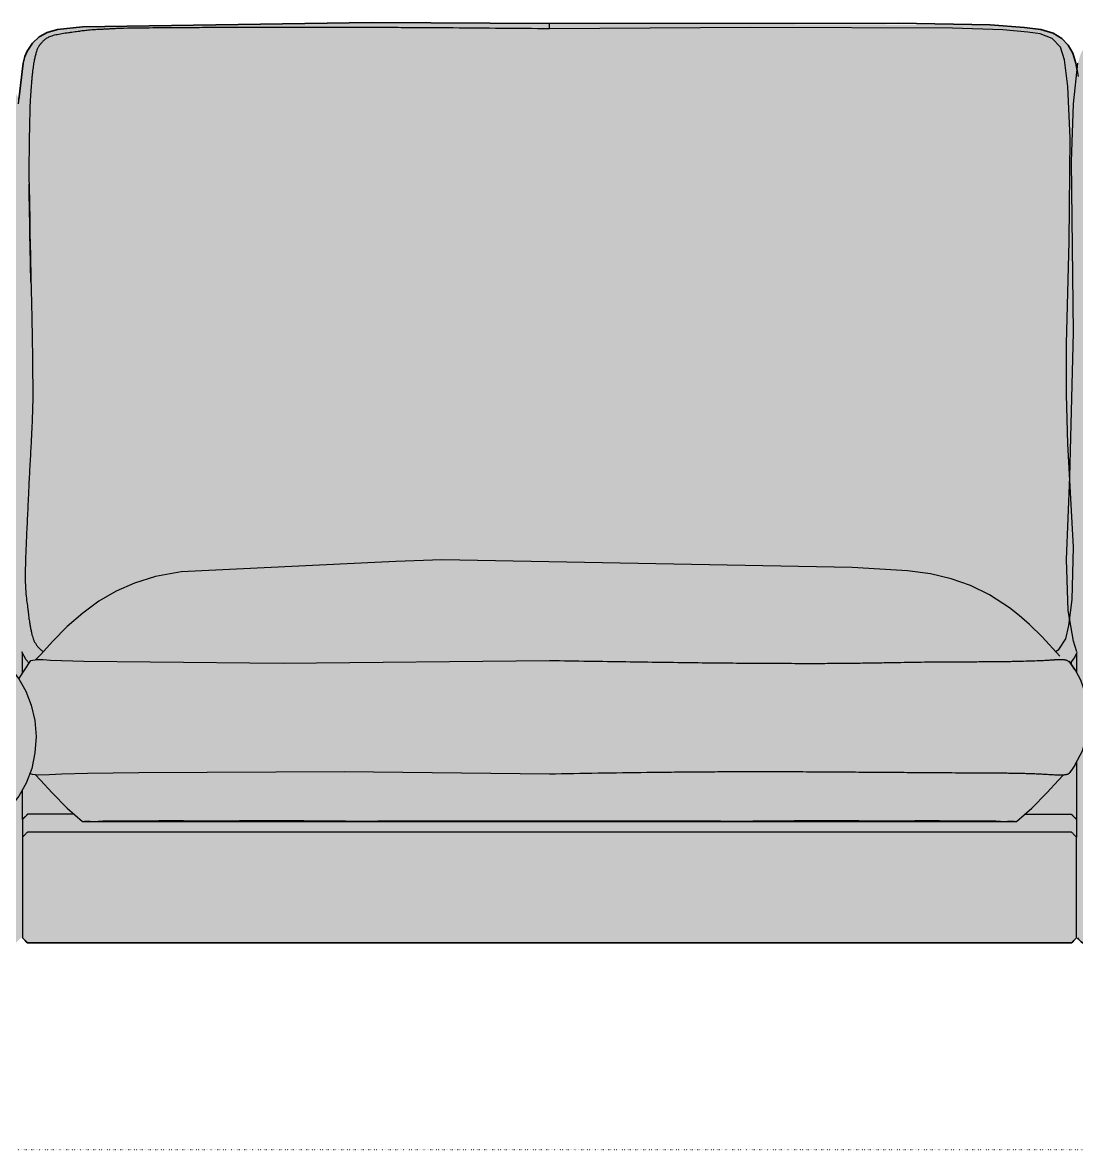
# Model space of a CAD drawing. Header units: millimetres. Extents: x -22 to 6424, y -4345 to 780.
# Drawn here: x 771 to 1500, y 0 to 780 of the extents above; entities that cross this region are included whole.
import ezdxf

# ---------------------------------------------------------------- set-up
doc = ezdxf.new("R2010")
doc.units = ezdxf.units.MM
doc.linetypes.add('Dots', pattern=[1, 0, -1])
doc.layers.add('Blocks', color=7, linetype='Continuous')
doc.layers.add('Blocks$Fill', color=7, linetype='Continuous', true_color=0xffffff)
for name, color, linetype, lineweight, true_color in [('Blocks$Inner', 7, 'Continuous', 25, 0x007f00), ('Blocks$Outline', 7, 'Continuous', 35, 0xff3f3f), ('Groud', 7, 'Dots', 25, 0x243775)]:
    doc.layers.add(name, color=color, linetype=linetype, lineweight=lineweight, true_color=true_color)

# ---------------------------------------------------------------- blocks, each defined once
blk = doc.blocks.new('Lune JH610 Sofa Front')
at = {"layer": 'Blocks$Fill'}
blk.add_hatch(color=256, dxfattribs=at).paths.add_polyline_path([(3167.41, 234.88), (3157.3, 210.89), (3141.99, 190.97), (3121.47, 174.31), (3094.91, 160.57), (3086.85, 157.5), (3078.38, 154.69), (3069.75, 152.24), (3060.96, 150.11), (3051.9, 148.27), (3037.83, 146.06), (3029.76, 145.12), (3022.1, 144.42), (3018.55, 144.2), (2980.2, 144.15), (2980.2, 139), (2966.09, 139), (2963.31, 3.1), (2963.31, 3.1), (2963.31, 3.1), (2960.31, 0), (2936.87, 0), (2933.87, 3.1), (2933.87, 3.1), (2931.86, 91.62), (2931.09, 139), (2916.98, 139), (2916.98, 144.02), (2725.8, 143.65), (2450.01, 139.83), (2450.01, 134), (2435.9, 134), (2433.12, 2.99), (2430.12, 0), (2430.12, 0), (2407.5, 0), (2406.88, 0), (2406.73, 0), (2406.69, 0), (2406.68, 0), (2406.68, 0), (2406.68, 0), (2406.68, 0), (2406.68, 0), (2406.68, 0), (2403.68, 2.99), (2403.68, 2.99), (2401.67, 88.35), (2400.9, 134), (2386.79, 134), (2386.79, 139.74), (2355.15, 140.43), (2344.52, 140.98), (2342.5, 141.14), (2320.12, 144.12), (2319.75, 144.21), (2229.88, 144.21), (2228.8, 145.29), (2226.38, 142.87), (1504.02, 142.87), (1500.52, 146.37), (1499.88, 146.37), (1496.38, 142.87), (774.02, 142.87), (770.52, 146.37), (769.53, 146.37), (767.77, 144.62), (766.03, 142.87), (213.66, 140.16), (213.66, 134), (199.55, 134), (196.77, 2.99), (196.77, 2.99), (193.77, 0), (193.77, 0), (193.77, 0), (193.77, 0), (193.77, 0), (193.77, 0), (193.76, 0), (193.72, 0), (193.57, 0), (192.93, 0), (170.33, 0), (170.33, 0), (167.33, 2.99), (165.32, 88.35), (164.55, 134), (150.44, 134), (150.44, 139.71), (124.2, 139.84), (119.29, 140.1), (107.69, 141.64), (96.88, 143.53), (76.66, 148.4), (41.75, 162.37), (16.48, 180.08), (-0.33, 200.29), (-10.15, 222.39), (-10.6, 223.99), (-10.61, 223.99), (-10.62, 224), (-10.62, 224), (-10.63, 224.01), (-10.64, 224.01), (-10.64, 224.02), (-10.65, 224.02), (-10.66, 224.03), (-10.66, 224.03), (-10.67, 224.04), (-10.67, 224.05), (-10.68, 224.05), (-10.68, 224.06), (-10.68, 224.06), (-10.69, 224.06), (-10.69, 224.06), (-10.69, 224.07), (-10.69, 224.07), (-10.69, 224.07), (-10.69, 224.07), (-10.7, 224.08), (-10.7, 224.08), (-10.7, 224.08), (-10.7, 224.08), (-10.7, 224.09), (-10.7, 224.09), (-10.7, 224.09), (-10.7, 224.09), (-10.71, 224.1), (-10.71, 224.1), (-10.71, 224.1), (-10.71, 224.11), (-10.71, 224.11), (-10.71, 224.11), (-10.71, 224.11), (-10.71, 224.12), (-10.71, 224.12), (-10.71, 224.12), (-10.71, 224.12), (-10.71, 224.13), (-10.71, 224.13), (-10.71, 224.13), (-10.71, 224.13), (-10.71, 224.14), (-10.71, 224.14), (-10.71, 224.14), (-10.71, 224.14), (-10.71, 224.15), (-10.71, 224.15), (-10.71, 224.15), (-10.71, 224.16), (-10.71, 224.16), (-10.71, 224.16), (-10.7, 224.16), (-10.7, 224.17), (-10.7, 224.17), (-10.7, 224.17), (-10.7, 224.17), (-10.7, 224.18), (-10.7, 224.18), (-10.7, 224.18), (-10.69, 224.18), (-10.69, 224.19), (-10.69, 224.19), (-10.69, 224.19), (-10.69, 224.19), (-10.68, 224.2), (-10.68, 224.2), (-10.68, 224.2), (-10.68, 224.21), (-10.67, 224.21), (-10.67, 224.22), (-10.66, 224.22), (-10.66, 224.23), (-10.65, 224.23), (-10.64, 224.24), (-10.64, 224.24), (-10.63, 224.25), (-10.62, 224.26), (-10.62, 224.26), (-10.61, 224.27), (-10.6, 224.27), (-10.58, 224.28), (-10.56, 224.29), (-10.54, 224.3), (-10.52, 224.31), (-10.5, 224.32), (-10.5, 224.32), (-10.5, 224.32), (-10.47, 242.96), (-12.51, 323.58), (-20.85, 529.41), (-20.89, 546.87), (-20.48, 566.39), (-20.53, 568.78), (-7.42, 591.73), (-2.71, 595.6), (8.4, 616.06), (25.17, 645.3), (40.54, 666.19), (62.68, 685.49), (90.4, 700.91), (104.07, 705.13), (116.57, 726.23), (135.93, 746.04), (158.66, 760.2), (185.84, 769.3), (212.99, 771.48), (246.42, 769.07), (324.75, 766.85), (398.35, 770.92), (678.25, 772.46), (703.65, 767.55), (740.92, 753.16), (750.98, 746.16), (759.23, 738.42), (766.38, 729.48), (768.07, 726.25), (770.92, 751.57), (772.2, 756.1), (773.66, 759.69), (777.34, 765.39), (781.97, 769.6), (787.62, 772.63), (794.67, 774.68), (811.93, 776.58), (1012.12, 779.53), (1440.23, 777.96), (1464.01, 776.04), (1475.17, 774.79), (1483.71, 772.24), (1489.83, 768.55), (1494.18, 763.98), (1497.34, 758.38), (1499.5, 751.49), (1500.35, 746.49), (1500.92, 751.57), (1502.2, 756.1), (1503.66, 759.69), (1507.34, 765.39), (1511.97, 769.6), (1517.62, 772.63), (1524.67, 774.68), (1541.93, 776.58), (1742.24, 779.53), (2170.23, 777.96), (2194.01, 776.04), (2205.17, 774.79), (2213.71, 772.24), (2219.83, 768.55), (2224.18, 763.98), (2227.34, 758.38), (2229.5, 751.49), (2231.08, 742.22), (2231.52, 735.73), (2231.52, 774.45), (2235.02, 777.95), (2712.16, 778.17), (2989.27, 778.17), (2996.14, 779.38), (3003.36, 779.58), (3007.39, 779.3), (3009.54, 779.02), (3010.03, 778.94), (3016.71, 779.2), (3019.89, 779.27), (3023.06, 779.27), (3026.23, 779.21), (3029.4, 779.06), (3032.57, 778.81), (3034.15, 778.65), (3035.72, 778.45), (3037.29, 778.23), (3038.85, 777.97), (3040.41, 777.67), (3041.95, 777.34), (3043.49, 776.98), (3045.01, 776.57), (3046.53, 776.12), (3048.03, 775.62), (3049.52, 775.08), (3051, 774.49), (3052.46, 773.86), (3053.92, 773.17), (3054.92, 772.09), (3055.91, 770.98), (3056.86, 769.86), (3057.8, 768.72), (3058.7, 767.57), (3059.59, 766.4), (3060.45, 765.22), (3061.28, 764.02), (3062.1, 762.8), (3062.89, 761.58), (3064.41, 759.09), (3065.84, 756.55), (3067.2, 753.96), (3068.48, 751.34), (3069.68, 748.68), (3070.81, 745.98), (3071.88, 743.25), (3072.88, 740.5), (3073.83, 737.72), (3074.72, 734.92), (3076.03, 730.43), (3123.27, 730.24), (3124.37, 730.26), (3129.08, 730.19), (3130.24, 730.16), (3130.82, 730.13), (3131.4, 730.08), (3131.97, 730.02), (3132.25, 729.98), (3132.53, 729.94), (3132.81, 729.89), (3133.09, 729.84), (3133.37, 729.78), (3133.64, 729.71), (3133.9, 729.65), (3134.15, 729.57), (3134.4, 729.49), (3134.65, 729.41), (3134.89, 729.32), (3135.14, 729.22), (3135.38, 729.12), (3135.62, 729.02), (3136.1, 728.79), (3136.58, 728.55), (3137.05, 728.3), (3137.51, 728.03), (3137.97, 727.75), (3138.43, 727.46), (3139.34, 726.85), (3141.14, 725.58), (3141.94, 725.02), (3142.71, 724.46), (3143.45, 723.88), (3144.16, 723.3), (3144.84, 722.7), (3145.5, 722.09), (3146.13, 721.46), (3146.75, 720.81), (3147.31, 720.16), (3147.86, 719.5), (3148.38, 718.82), (3148.88, 718.13), (3149.36, 717.41), (3149.81, 716.68), (3150.25, 715.93), (3150.66, 715.17), (3150.69, 715.06), (3150.73, 714.96), (3172.57, 648.14), (3182.45, 595.04), (3188.54, 529.85), (3191.21, 436.65), (3186.65, 360.35), (3177.06, 294.6)], flags=0)
at = {"layer": 'Blocks$Inner'}
for p, q in [((1491.69, 753.86), (1488.89, 762.52)), ((1492.45, 353.27), (1494.63, 362.51)), ((770.52, 228.37), (770.52, 216.15)), ((806.29, 231.85), (774.02, 231.85)), ((1464.04, 231.85), (1496.38, 231.85)), ((1499.88, 228.37), (1499.88, 216.15)), ((1496.38, 219.58), (774.02, 219.58))]:
    blk.add_line(p, q, dxfattribs=at)
for points in [[(775.13, 336.36), (773.08, 338.62), (770.12, 344.15)], [(767.74, 723.36), (770.92, 751.57), (772.2, 756.1), (773.66, 759.69), (777.34, 765.39), (781.97, 769.6), (787.62, 772.63), (794.67, 774.68), (811.93, 776.58), (1012.12, 779.53), (1135.15, 778.99), (1376.41, 779.09), (1440.23, 777.96), (1464.01, 776.04), (1475.17, 774.79), (1483.71, 772.24), (1489.83, 768.55), (1494.18, 763.98), (1497.34, 758.38), (1499.5, 751.49), (1501.08, 742.22)], [(1500.12, 343.73), (1498.42, 340.34), (1495.43, 336.52)], [(1488.89, 762.53), (1483.08, 768.62), (1474.77, 771.74), (1466.14, 772.85), (1448.82, 774.56), (1414.01, 775.75), (1274.63, 776.17), (1135.2, 775.22)], [(1500.12, 344.15), (1497.77, 351.61), (1494.24, 372.89), (1492.99, 408.21), (1495.24, 465.23), (1497.85, 565.15), (1496.5, 683.52), (1497.74, 723.36), (1500.92, 751.57)], [(1494.63, 362.53), (1497, 380.56), (1497.76, 416.63), (1493.89, 488.16), (1492.92, 522.27), (1493.1, 557.39), (1494.78, 628.17), (1495.42, 699.48), (1493.92, 735.27), (1491.69, 753.85)], [(1488.45, 341.22), (1476.04, 354.65), (1467.35, 363.19), (1460.22, 369.44), (1453.55, 374.67), (1439.81, 383.61), (1426.58, 390.07), (1413.13, 394.8), (1398.88, 398.16), (1383.01, 400.38), (1344.64, 402.49), (1060.67, 407.79), (1028.97, 406.64), (1019.28, 406.24), (880.37, 399.69), (862.53, 396.33), (848.06, 391.84), (835.21, 386.16), (823.34, 379.26), (812.16, 371.11), (801.5, 361.78), (791.16, 351.31), (783.09, 342.48), (779.61, 338.75)], [(1485.34, 344.48), (1487.65, 345.95), (1492.45, 353.27)], [(767.99, 325.55), (776.33, 338.19), (780.6, 338.91), (784.71, 338.87), (789.9, 338.56)], [(789.91, 338.56), (812.83, 337.72), (858.88, 337.37), (950.98, 336.3), (1135.2, 338.24)], [(1498.89, 331.69), (1498.88, 331.7), (1498.86, 331.73), (1498.82, 331.81), (1498.74, 331.93), (1498.61, 332.15), (1498.08, 333), (1494.76, 337.7)], [(1495.96, 336.07), (1495.97, 336.06), (1496.23, 335.71), (1496.58, 335.24), (1497.64, 333.74), (1499.55, 330.76), (1502.58, 324.97), (1505.88, 315.75), (1507.73, 305.72), (1507.99, 295.42), (1506.66, 285.3), (1503.75, 275.61), (1498.86, 266.09), (1498.82, 266.03), (1498.68, 265.8), (1497.47, 263.88), (1495.19, 260.72)], [(761.89, 333.08), (767.99, 325.55), (772.91, 316.95), (776.61, 307.32), (778.98, 296.79), (779.86, 285.67), (779.15, 274.37), (776.85, 263.43), (773.06, 253.31), (768.04, 244.47), (761.89, 236.86), (759.61, 235.82), (755.8, 235.67), (744.97, 237.3), (733.24, 239.87)], [(1135.2, 259.59), (993.12, 261.29), (851.04, 260.43), (815.53, 260.16), (797.78, 259.7), (789.03, 259.21), (781.68, 258.89), (777.39, 259.3), (775.59, 260.06)], [(779.61, 259.09), (783.01, 255.44), (790.99, 246.7), (801.33, 236.21), (811.98, 226.86), (1453.96, 226.77)], [(1458.35, 226.86), (1469, 236.19), (1479.34, 246.66), (1487.39, 255.45), (1490.67, 258.97)], [(770.52, 146.37), (774.02, 142.87), (1496.38, 142.87), (1499.88, 146.37)]]:
    blk.add_lwpolyline(points, dxfattribs=at)
for points, knots in [([(1135.2, 775.22), (1124.15, 775.33), (1101.97, 775.54), (1074.07, 775.77), (1051.65, 775.92), (1034.78, 776.02), (1020.69, 776.09), (1009.38, 776.14), (1000.93, 776.16), (992.27, 776.19), (980.21, 776.22), (964.51, 776.23), (945.2, 776.23), (926.06, 776.19), (907.67, 776.11), (890.63, 776.01), (875.49, 775.92), (862.93, 775.83), (853.29, 775.75), (843.43, 775.62), (837.27, 775.46), (832.99, 775.27), (830.27, 775.11), (828.03, 774.98), (826.05, 774.87), (824.35, 774.78), (822.62, 774.7), (820.59, 774.59), (818.37, 774.45), (816.15, 774.26), (813.58, 774), (811.35, 773.7), (808.98, 773.37), (806.97, 773.08), (804.73, 772.79), (801.67, 772.37), (797.77, 771.81), (793.39, 771), (790.38, 770.18), (788.52, 769.41), (786.91, 768.57), (785.34, 767.41), (784.13, 766.15), (783.36, 765.23), (782.93, 764.7), (782.6, 764.29), (782.28, 763.89), (781.9, 763.38), (781.49, 762.76), (781.07, 762.02), (780.59, 760.99), (780.18, 759.83), (779.78, 758.4), (779.46, 757.12), (779.12, 755.74), (778.69, 753.86), (778.18, 751.26), (777.72, 748.13), (777.37, 745.17), (777.13, 742.64), (776.88, 739.99), (776.56, 736.48), (776.17, 731.74), (775.76, 724.66), (775.45, 715.35), (775.2, 702.95), (775.03, 690.74), (774.95, 680.33), (774.94, 675.01), (775.02, 667.87)], [40.8274346, 40.8274346, 40.8274346, 40.8274346, 40.8363632, 40.8452918, 40.849756, 40.8542203, 40.8586846, 40.8609168, 40.8631489, 40.865381, 40.8676132, 40.8720775, 40.8765418, 40.881006, 40.8854703, 40.8899346, 40.8943989, 40.8988632, 40.9033275, 40.9077918, 40.9167203, 40.9211846, 40.9256489, 40.9301132, 40.9323453, 40.9345775, 40.9368096, 40.9390418, 40.943506, 40.9479703, 40.9524346, 40.9613632, 40.9658275, 40.9702918, 40.974756, 40.9792203, 40.9881489, 40.9970775, 41.006006, 41.0104703, 41.0149346, 41.0238632, 41.0327918, 41.037256, 41.0394882, 41.0417203, 41.0439525, 41.0461846, 41.0506489, 41.0551132, 41.0595775, 41.068506, 41.0729703, 41.0774346, 41.0818989, 41.0863632, 41.0952918, 41.1042203, 41.1086846, 41.1131489, 41.1176132, 41.1220775, 41.131006, 41.1399346, 41.1488632, 41.1577918, 41.1667203, 41.1711846, 41.1755043, 41.1755043, 41.1755043, 41.1755043]), ([(776.33, 600.03), (774.93, 672.37), (776.42, 596.78), (776.59, 590.83), (776.78, 582.9), (776.93, 575.72), (777.11, 566.69), (777.25, 558.54), (777.36, 551.06), (777.43, 545.75), (777.47, 541.53), (777.5, 538.26), (777.52, 535.84), (777.53, 533.55), (777.56, 530.79), (777.58, 527.77), (777.6, 524.58), (777.6, 520.58), (777.54, 516.47), (777.4, 511.3), (777.25, 506.61), (777.03, 501.04), (776.64, 492.9), (776.16, 483.81), (775.64, 474.32), (775.26, 467.12), (774.96, 461.16), (774.73, 456.47), (774.58, 453.03), (774.42, 449.57), (774.2, 444.75), (773.9, 438.5), (773.53, 430.81), (773.07, 420.59), (772.67, 410.79), (772.44, 402.19), (772.37, 396.59), (772.43, 391.89), (772.66, 386.49), (773.16, 381.16), (773.77, 376.96), (774.16, 374.21), (774.36, 372.65), (774.5, 371.45), (774.62, 370.27), (774.79, 368.81), (774.99, 367.15), (775.23, 365.39), (775.56, 363.28), (775.89, 361.45), (776.24, 359.73), (776.53, 358.43), (776.81, 357.17), (777.15, 355.67), (777.58, 354.03), (778.11, 352.58), (778.64, 351.45), (779.28, 350.31), (780.25, 348.84), (781.62, 347.14), (783.16, 345.61), (784.27, 344.8), (784.84, 344.46)], [0.3837556, 0.3837556, 0.3837556, 0.3837556, 0.3839286, 0.3883929, 0.3928571, 0.3973214, 0.4017857, 0.4107143, 0.4151786, 0.4196429, 0.4241071, 0.4263393, 0.4285714, 0.4308036, 0.4330357, 0.4375, 0.4419643, 0.4464286, 0.4553571, 0.4598214, 0.4642857, 0.46875, 0.4732143, 0.4821429, 0.4866071, 0.4910714, 0.4955357, 0.4977679, 0.5, 0.5022321, 0.5044643, 0.5089286, 0.5133929, 0.5178571, 0.5267857, 0.53125, 0.5357143, 0.5401786, 0.5446429, 0.5535714, 0.5625, 0.5669643, 0.5691964, 0.5714286, 0.5736607, 0.5758929, 0.5803571, 0.5848214, 0.5892857, 0.5982143, 0.6026786, 0.6071429, 0.6116071, 0.6160714, 0.625, 0.6339286, 0.6383929, 0.6428571, 0.6517857, 0.6607143, 0.6696429, 0.6785714, 0.6785714, 0.6785714, 0.6785714]), ([(770.52, 329.39), (770.52, 329.5), (770.52, 329.61), (770.52, 329.72), (770.52, 329.72), (770.52, 329.72), (770.52, 329.72), (770.52, 329.86), (770.52, 332.86), (770.52, 337.38), (770.52, 341.77), (770.52, 343.29), (770.52, 343.29), (770.52, 343.29), (770.52, 343.29), (770.52, 343.32), (770.52, 343.36), (770.52, 343.39)], [-394.41141, -394.41141, -394.41141, -394.41141, -394.078033, -394.078033, -394.078033, -394.077713, -394.077713, -394.077713, -393.651405, -384.852886, -380.226699, -380.226699, -380.226699, -380.226475, -380.226475, -380.226475, -380.120759, -380.120759, -380.120759, -380.120759]), ([(1499.88, 343.48), (1499.88, 341.9), (1499.88, 337.45), (1499.88, 332.91), (1499.88, 329.95), (1499.88, 329.85)], [380.034161, 380.034161, 380.034161, 380.034161, 384.852886, 393.651405, 393.937072, 393.937072, 393.937072, 393.937072]), ([(1135.2, 338.24), (1153.67, 337.97), (1188.82, 337.42), (1228.24, 336.88), (1257.06, 336.57), (1277.34, 336.41), (1296.24, 336.31), (1313.87, 336.26), (1329.84, 336.29), (1343.97, 336.42), (1356.63, 336.59), (1368.01, 336.79), (1378.38, 336.98), (1387.96, 337.14), (1395.51, 337.25), (1401.39, 337.32), (1405.78, 337.36), (1410.04, 337.38), (1415.35, 337.4), (1421.43, 337.42), (1427.94, 337.44), (1433.79, 337.45), (1439.12, 337.47), (1444.05, 337.51), (1448.7, 337.56), (1453.27, 337.65), (1457.63, 337.74), (1462.81, 337.86), (1468.37, 338.01), (1472.87, 338.18), (1475.94, 338.31), (1478.05, 338.41), (1479.82, 338.51), (1481.11, 338.58), (1482.08, 338.64), (1482.8, 338.69), (1483.35, 338.73), (1483.74, 338.77), (1484.06, 338.79), (1484.31, 338.81), (1484.54, 338.82), (1484.74, 338.83), (1484.9, 338.84), (1485.07, 338.85), (1485.28, 338.85), (1485.53, 338.87), (1485.8, 338.88), (1486.15, 338.89), (1486.55, 338.9), (1486.98, 338.92), (1487.38, 338.93), (1487.72, 338.94), (1487.99, 338.94), (1488.17, 338.94), (1488.31, 338.94), (1488.42, 338.94), (1488.54, 338.94), (1488.65, 338.94), (1488.77, 338.94), (1488.93, 338.94), (1489.13, 338.93), (1489.37, 338.93), (1489.61, 338.92), (1489.85, 338.91), (1490.18, 338.9), (1490.58, 338.89), (1491.07, 338.86), (1491.54, 338.82), (1492.01, 338.76), (1492.46, 338.65), (1492.92, 338.5), (1493.58, 338.21), (1494.41, 337.69), (1495.16, 337.02), (1495.52, 336.6), (1495.63, 336.45)], [4, 4, 4, 4, 4.0104167, 4.0208333, 4.0260417, 4.03125, 4.0364583, 4.0416667, 4.046875, 4.0520833, 4.0572917, 4.0625, 4.0677083, 4.0729167, 4.078125, 4.0807292, 4.0833333, 4.0859375, 4.0885417, 4.09375, 4.0989583, 4.1041667, 4.109375, 4.1145833, 4.1197917, 4.125, 4.1302083, 4.1354167, 4.1458333, 4.15625, 4.1614583, 4.1666667, 4.171875, 4.1770833, 4.1822917, 4.1875, 4.1927083, 4.1979167, 4.2005208, 4.203125, 4.2057292, 4.2070312, 4.2083333, 4.2096354, 4.2109375, 4.2135417, 4.2161458, 4.21875, 4.2239583, 4.2291667, 4.234375, 4.2395833, 4.2421875, 4.2447917, 4.2460938, 4.2473958, 4.2486979, 4.25, 4.2513021, 4.2526042, 4.2552083, 4.2578125, 4.2604167, 4.2630208, 4.265625, 4.2708333, 4.2760417, 4.28125, 4.2864583, 4.2916667, 4.296875, 4.3020833, 4.3125, 4.3229167, 4.3290885, 4.3290885, 4.3290885, 4.3290885]), ([(1499.88, 268.09), (1499.88, 268.06), (1499.88, 268.02), (1499.88, 267.99), (1499.88, 267.99), (1499.88, 267.99), (1499.88, 267.99), (1499.88, 265.07), (1499.88, 260.16), (1499.88, 253.4), (1499.88, 243.04), (1499.88, 234.73), (1499.88, 228.75), (1499.88, 228.37)], [458.604582, 458.604582, 458.604582, 458.604582, 458.715783, 458.715783, 458.715783, 458.717988, 458.717988, 458.717988, 468.30342, 475.042, 481.780581, 504.583494, 506.11336, 506.11336, 506.11336, 506.11336]), ([(1495.19, 260.72), (1495.17, 260.7), (1495.13, 260.66), (1495.07, 260.59), (1495.02, 260.52), (1494.95, 260.43), (1494.88, 260.33), (1494.8, 260.21), (1494.69, 260.07), (1494.56, 259.93), (1494.38, 259.8), (1494.2, 259.7), (1494.01, 259.6), (1493.75, 259.49), (1493.38, 259.38), (1492.82, 259.24), (1492.06, 259.11), (1491.07, 258.99), (1489.91, 258.91), (1488.59, 258.88), (1487.36, 258.89), (1486.31, 258.93), (1485.19, 258.97), (1483.69, 259.05), (1481.77, 259.17), (1479.67, 259.32), (1477.68, 259.45), (1475.74, 259.56), (1473.81, 259.64), (1471.95, 259.72), (1470.3, 259.79), (1468.57, 259.85), (1466.87, 259.91), (1465.08, 259.95), (1463.12, 260), (1460.92, 260.04), (1458.39, 260.09), (1455.93, 260.13), (1453.73, 260.17), (1451.9, 260.2), (1450.11, 260.23), (1447.99, 260.25), (1445.56, 260.27), (1442.61, 260.28), (1437.99, 260.29), (1431.47, 260.32), (1421.25, 260.39), (1411.35, 260.45), (1398.52, 260.54), (1383.1, 260.65), (1365.76, 260.77), (1347.07, 260.89), (1327.62, 261.02), (1308.03, 261.14), (1292.09, 261.2), (1279.85, 261.21), (1271.07, 261.2), (1262.51, 261.17), (1251.03, 261.12), (1236.76, 261.03), (1219.67, 260.88), (1196.98, 260.63), (1168.77, 260.22), (1146.36, 259.81), (1135.2, 259.59)], [0, 0, 0, 0, 0.0026212, 0.0053386, 0.008056, 0.0107734, 0.0162081, 0.0216429, 0.0270777, 0.0379473, 0.0433821, 0.0488168, 0.0542516, 0.0596864, 0.070556, 0.0814255, 0.0922951, 0.1031647, 0.1140342, 0.1249038, 0.1357734, 0.1412081, 0.1466429, 0.1575125, 0.1683821, 0.1792516, 0.1901212, 0.2009908, 0.2118603, 0.2172951, 0.2227299, 0.2281647, 0.2335994, 0.2390342, 0.244469, 0.2499038, 0.2553386, 0.2607734, 0.2634908, 0.2662081, 0.2689255, 0.2716429, 0.2770777, 0.2825125, 0.2879473, 0.2988168, 0.3042516, 0.3096864, 0.3151212, 0.320556, 0.3259908, 0.3314255, 0.3368603, 0.3422951, 0.3477299, 0.3504473, 0.3531647, 0.3558821, 0.3585994, 0.3640342, 0.369469, 0.3749038, 0.3857734, 0.3966429, 0.3966429, 0.3966429, 0.3966429]), ([(770.52, 228.37), (770.52, 228.75), (770.52, 234.73), (770.52, 241.47), (770.52, 248.14), (770.52, 248.39), (770.52, 248.39), (770.52, 248.39), (770.52, 248.39), (770.52, 248.54), (770.52, 248.69), (770.52, 248.83)], [-506.11336, -506.11336, -506.11336, -506.11336, -504.583494, -481.780581, -480.912491, -480.912491, -480.912491, -480.908819, -480.908819, -480.908819, -480.389734, -480.389734, -480.389734, -480.389734]), ([(811.98, 226.86), (811.98, 226.86), (811.98, 226.86), (812.01, 226.87), (812.1, 226.9), (812.35, 226.95), (812.81, 226.95), (813.38, 226.98), (814.05, 227.07), (814.82, 227.11), (815.62, 227.11), (816.32, 227.08), (817.16, 227.02), (818.47, 226.94), (820.37, 226.89), (822.81, 227), (825.13, 227.23), (827.11, 227.41), (829, 227.44), (830.67, 227.38), (832.16, 227.32), (832.99, 227.3), (833.42, 227.3)], [0.1071429, 0.1071429, 0.1071429, 0.1071429, 0.1116071, 0.1160714, 0.125, 0.1339286, 0.1428571, 0.1517857, 0.1607143, 0.1696429, 0.1741071, 0.1785714, 0.1830357, 0.1875, 0.1964286, 0.2053571, 0.2142857, 0.2232143, 0.2321429, 0.2410714, 0.2455357, 0.2499997, 0.2499997, 0.2499997, 0.2499997]), ([(833.42, 227.3), (833.84, 227.3), (834.73, 227.3), (836.58, 227.3), (839.04, 227.32), (842.27, 227.35), (845.76, 227.38), (849.6, 227.38), (853.75, 227.37), (857.4, 227.38), (860.36, 227.41), (861.89, 227.42), (862.62, 227.43)], [0.24999966, 0.24999966, 0.24999966, 0.24999966, 0.25446395, 0.25892823, 0.2678568, 0.27678538, 0.28571395, 0.29464252, 0.30357109, 0.31249966, 0.31696395, 0.32142818, 0.32142818, 0.32142818, 0.32142818]), ([(862.62, 227.43), (863.36, 227.44), (864.8, 227.46), (867.42, 227.53), (870.62, 227.6), (875.22, 227.59), (881.48, 227.47), (890.39, 227.33), (901.02, 227.29), (910.48, 227.36), (917.89, 227.44), (923.29, 227.49), (928.21, 227.54), (934.18, 227.62), (941.28, 227.69), (951.15, 227.64), (964.34, 227.47), (982.87, 227.26), (1001.12, 227.19), (1016.4, 227.22), (1027.94, 227.27), (1037.41, 227.32), (1044.79, 227.35), (1050.16, 227.37), (1055.45, 227.39), (1062.53, 227.4), (1071.37, 227.41), (1081.98, 227.41), (1096.11, 227.39), (1113.79, 227.36), (1135, 227.33), (1156.2, 227.36), (1173.86, 227.39), (1187.99, 227.41), (1198.59, 227.41), (1207.42, 227.4), (1214.5, 227.39), (1219.78, 227.38), (1225.15, 227.36), (1232.53, 227.32), (1242, 227.27), (1253.54, 227.22), (1268.81, 227.2), (1287.06, 227.26), (1305.59, 227.47), (1318.78, 227.64), (1328.64, 227.69), (1335.74, 227.62), (1341.71, 227.54), (1346.63, 227.49), (1352.03, 227.44), (1359.44, 227.36), (1368.9, 227.29), (1379.53, 227.33), (1388.43, 227.47), (1394.7, 227.59), (1399.3, 227.6), (1402.51, 227.53), (1405.13, 227.46), (1406.57, 227.44), (1407.31, 227.43)], [0.3214282, 0.3214282, 0.3214282, 0.3214282, 0.3258925, 0.3303568, 0.3392853, 0.3482139, 0.3571425, 0.366071, 0.3749996, 0.3839282, 0.3883925, 0.3928568, 0.397321, 0.4017853, 0.4107139, 0.4196425, 0.428571, 0.4374996, 0.4464282, 0.4508925, 0.4553568, 0.459821, 0.4620532, 0.4642853, 0.4665175, 0.4687496, 0.4732139, 0.4776782, 0.4821425, 0.491071, 0.4999996, 0.5089282, 0.5178568, 0.522321, 0.5267853, 0.5312496, 0.5334818, 0.5357139, 0.537946, 0.5401782, 0.5446425, 0.5491068, 0.553571, 0.5624996, 0.5714282, 0.5803568, 0.5892853, 0.5982139, 0.6026782, 0.6071425, 0.6116068, 0.616071, 0.6249996, 0.6339282, 0.6428568, 0.6517853, 0.6607139, 0.6696425, 0.6741068, 0.678571, 0.678571, 0.678571, 0.678571]), ([(1407.31, 227.43), (1408.06, 227.42), (1409.58, 227.41), (1412.56, 227.38), (1416.21, 227.37), (1420.39, 227.37), (1424.24, 227.38), (1427.75, 227.35), (1430.98, 227.32), (1433.46, 227.3), (1435.32, 227.3), (1436.21, 227.3), (1436.64, 227.3)], [0.67857104, 0.67857104, 0.67857104, 0.67857104, 0.68303529, 0.68749957, 0.69642815, 0.70535672, 0.71428529, 0.72321386, 0.73214243, 0.741071, 0.74553529, 0.74999957, 0.74999957, 0.74999957, 0.74999957]), ([(1436.64, 227.3), (1437.07, 227.3), (1437.9, 227.32), (1439.41, 227.38), (1441.1, 227.44), (1443.01, 227.41), (1445.01, 227.23), (1447.35, 226.99), (1449.82, 226.89), (1451.74, 226.94), (1453.07, 227.02), (1453.92, 227.08), (1454.63, 227.11), (1455.44, 227.11), (1456.22, 227.07), (1456.9, 226.98), (1457.49, 226.95), (1457.96, 226.95), (1458.21, 226.9), (1458.32, 226.87), (1458.35, 226.86), (1458.35, 226.86), (1458.35, 226.86)], [0.7499996, 0.7499996, 0.7499996, 0.7499996, 0.7544713, 0.7589433, 0.7678873, 0.7768314, 0.7857754, 0.7947194, 0.8036635, 0.8126075, 0.8170795, 0.8215515, 0.8260236, 0.8304956, 0.8394396, 0.8483837, 0.8573277, 0.8662717, 0.8752158, 0.8841598, 0.8886318, 0.8928564, 0.8928564, 0.8928564, 0.8928564]), ([(1457.47, 226.8), (1457.22, 226.75), (1456.61, 226.65), (1455.62, 226.64), (1454.7, 226.67), (1453.94, 226.71), (1453.12, 226.76), (1452.53, 226.77), (1452.22, 226.77)], [0.92857143, 0.92857143, 0.92857143, 0.92857143, 0.9375, 0.94642857, 0.95089286, 0.95535714, 0.95982143, 0.96428571, 0.96428571, 0.96428571, 0.96428571]), ([(770.52, 216.15), (770.52, 215.15), (770.52, 211.76), (770.52, 205.74), (770.52, 199.66), (770.52, 194.77), (770.52, 191.27), (770.52, 187.95), (770.52, 183.74), (770.52, 178.84), (770.52, 173.54), (770.52, 168.73), (770.52, 164.39), (770.52, 160.5), (770.52, 157.08), (770.52, 154.17), (770.52, 151.68), (770.52, 149.58), (770.52, 147.81), (770.52, 146.81), (770.52, 146.37)], [12.226071, 12.226071, 12.226071, 12.226071, 15.364688, 22.914057, 31.70718, 36.104304, 40.501429, 44.798383, 49.095337, 57.689245, 66.28466, 74.880074, 83.810586, 92.741098, 101.68006, 110.619022, 118.911205, 127.203388, 135.50245, 143.506508, 143.506508, 143.506508, 143.506508]), ([(1499.88, 146.37), (1499.88, 146.81), (1499.88, 147.81), (1499.88, 149.58), (1499.88, 151.68), (1499.88, 154.17), (1499.88, 157.08), (1499.88, 160.5), (1499.88, 164.39), (1499.88, 168.73), (1499.88, 173.54), (1499.88, 178.84), (1499.88, 183.74), (1499.88, 187.95), (1499.88, 191.27), (1499.88, 194.77), (1499.88, 199.66), (1499.88, 205.74), (1499.88, 211.76), (1499.88, 215.15), (1499.88, 216.15)], [875.771163, 875.771163, 875.771163, 875.771163, 883.77522, 892.074282, 900.366465, 908.658648, 917.59761, 926.536573, 935.467085, 944.397597, 952.993011, 961.588425, 970.182333, 974.479287, 978.776242, 983.173366, 987.57049, 996.363613, 1003.912983, 1007.0516, 1007.0516, 1007.0516, 1007.0516])]:
    blk.add_open_spline(points, degree=3, knots=knots, dxfattribs=at)
for points in [[(1135.2, 775.22), (1135.18, 777.75), (1135.16, 778.98), (1135.15, 778.98)], [(1135.15, 778.98), (1135.15, 778.98), (1135.15, 778.95), (1135.15, 778.9)], [(1496.38, 335.51), (1496.38, 336.18), (1496.38, 336.86), (1496.38, 337.53)], [(774.02, 219.58), (773.43, 219), (772.25, 217.85), (771.1, 216.71), (770.52, 216.15)], [(1499.88, 216.15), (1499.31, 216.71), (1498.15, 217.85), (1496.98, 219), (1496.38, 219.58)]]:
    blk.add_open_spline(points, degree=3, dxfattribs=at)
for points in [[(774.02, 231.85), (772.27, 230.11), (770.52, 228.37)], [(1496.38, 231.85), (1498.13, 230.11), (1499.88, 228.37)]]:
    blk.add_rational_spline(points, [0.903724393787, 0.904232306066, 0.904745360257], degree=2, dxfattribs=at)
at = {"layer": 'Blocks$Outline'}
blk.add_lwpolyline([(768.07, 726.25), (770.92, 751.57), (772.2, 756.1), (773.66, 759.69), (777.34, 765.39), (781.97, 769.6), (787.62, 772.63), (794.67, 774.68), (811.93, 776.58), (1012.12, 779.53), (1135.15, 778.99), (1376.41, 779.09), (1440.23, 777.96), (1464.01, 776.04), (1475.17, 774.79), (1483.71, 772.24), (1489.83, 768.55), (1494.18, 763.98), (1497.34, 758.38), (1499.5, 751.49), (1500.35, 746.49)], dxfattribs=at)
for points, knots in [([(1499.88, 146.37), (1498.72, 145.2), (1497.55, 144.04), (1496.38, 142.87), (1255.6, 142.87), (1014.81, 142.87), (774.02, 142.87), (772.85, 144.04), (771.69, 145.2), (770.52, 146.37)], [-875.771163, -875.771163, -875.771163, -875.771163, -870.821009, -870.821009, -870.821009, -148.456661, -148.456661, -148.456661, -143.506508, -143.506508, -143.506508, -143.506508]), ([(2228.8, 145.29), (2228, 144.48), (2227.19, 143.67), (2226.38, 142.87), (1985.6, 142.87), (1744.81, 142.87), (1504.02, 142.87), (1502.85, 144.04), (1501.69, 145.2), (1500.52, 146.37)], [-874.241773, -874.241773, -874.241773, -874.241773, -870.821011, -870.821011, -870.821011, -148.456661, -148.456661, -148.456661, -143.506508, -143.506508, -143.506508, -143.506508])]:
    blk.add_open_spline(points, degree=3, knots=knots, dxfattribs=at)

msp = doc.modelspace()

# ---------------------------------------------------------------- linework, layer by layer
at = {"layer": 'Groud'}
msp.add_lwpolyline([(0, 0), (3153.94, 0)], dxfattribs=at)

# ---------------------------------------------------------------- block references
at = {"layer": 'Blocks'}
msp.add_blockref('Lune JH610 Sofa Front', (0, 0), dxfattribs=at)

doc.saveas('drawing.dxf')
